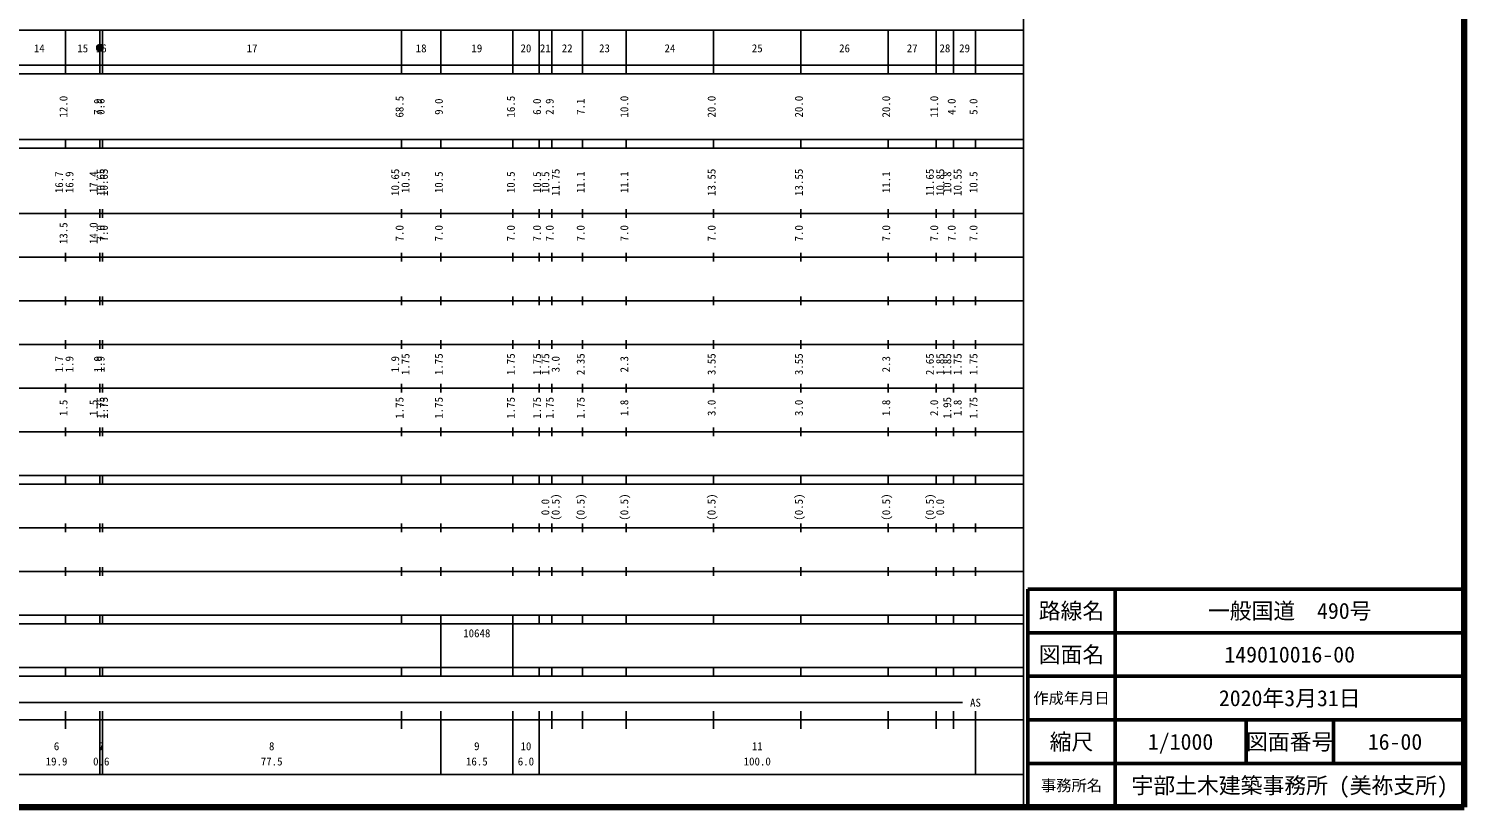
# Model space of a CAD drawing. Units: millimetres on the paper, enlarged 1000 times. Extents: x 40000 to 680000, y 20000 to 380000.
# Drawn here: x 351077 to 680000, y 20000 to 198357 of the extents above; entities that cross this region are included whole.
import ezdxf
from ezdxf.enums import TextEntityAlignment as Align

# ---------------------------------------------------------------- set-up
doc = ezdxf.new("R2010")
doc.units = ezdxf.units.MM
doc.header["$LTSCALE"] = 1000
doc.header["$PDMODE"] = 32
doc.header["$PDSIZE"] = 500
for name, color, linetype, lineweight in [('M-TTL', 2, 'Continuous', 140), ('M-TTL-BAND', 7, 'Continuous', 25), ('M-TTL-FRAM', 2, 'Continuous', 50), ('M-TTL-LINE', 7, 'Continuous', 50)]:
    doc.layers.add(name, color=color, linetype=linetype, lineweight=lineweight)
doc.layers.add('M-TTL-TXT', color=7, linetype='Continuous')
doc.styles.add('ＭＳ ゴシック', font='')
doc.styles.get('ＭＳ ゴシック').set_extended_font_data('MS Gothic')

msp = doc.modelspace()

# ---------------------------------------------------------------- linework, layer by layer
at = {"layer": 'M-TTL'}
for p, q in [((680000, 20000), (680000, 380000)), ((40000, 20000), (680000, 20000))]:
    msp.add_line(p, q, dxfattribs=at)
at = {"layer": 'M-TTL-BAND'}
for p, q in [((579000, 20000), (579000, 370000)), ((68000, 198000), (579000, 198000)), ((359500, 188000), (359500, 198000)), ((367400, 188000), (367400, 198000)), ((368000, 188000), (368000, 198000)), ((436500, 188000), (436500, 198000)), ((445500, 188000), (445500, 198000)), ((462000, 188000), (462000, 198000)), ((468000, 188000), (468000, 198000)), ((470900, 188000), (470900, 198000)), ((478000, 188000), (478000, 198000)), ((488000, 188000), (488000, 198000)), ((508000, 188000), (508000, 198000)), ((528000, 188000), (528000, 198000)), ((548000, 188000), (548000, 198000)), ((559000, 188000), (559000, 198000)), ((563000, 188000), (563000, 198000)), ((568000, 188000), (568000, 198000)), ((40000, 190000), (579000, 190000)), ((40000, 188000), (579000, 188000)), ((40000, 173000), (579000, 173000)), ((359500, 171000), (359500, 173000)), ((367400, 171000), (367400, 173000)), ((368000, 171000), (368000, 173000)), ((436500, 171000), (436500, 173000)), ((445500, 171000), (445500, 173000)), ((462000, 171000), (462000, 173000)), ((468000, 171000), (468000, 173000)), ((470900, 171000), (470900, 173000)), ((478000, 171000), (478000, 173000)), ((488000, 171000), (488000, 173000)), ((508000, 171000), (508000, 173000)), ((528000, 171000), (528000, 173000)), ((548000, 171000), (548000, 173000)), ((559000, 171000), (559000, 173000)), ((563000, 171000), (563000, 173000)), ((568000, 171000), (568000, 173000)), ((40000, 171000), (579000, 171000)), ((40000, 156000), (579000, 156000)), ((359500, 155000), (359500, 157000)), ((367400, 155000), (367400, 157000)), ((368000, 155000), (368000, 157000)), ((436500, 155000), (436500, 157000)), ((445500, 155000), (445500, 157000)), ((462000, 155000), (462000, 157000)), ((468000, 155000), (468000, 157000)), ((470900, 155000), (470900, 157000)), ((478000, 155000), (478000, 157000)), ((488000, 155000), (488000, 157000)), ((508000, 155000), (508000, 157000)), ((528000, 155000), (528000, 157000)), ((548000, 155000), (548000, 157000)), ((559000, 155000), (559000, 157000)), ((563000, 155000), (563000, 157000)), ((568000, 155000), (568000, 157000)), ((46000, 146000), (579000, 146000)), ((359500, 145000), (359500, 147000)), ((367400, 145000), (367400, 147000)), ((368000, 145000), (368000, 147000)), ((436500, 145000), (436500, 147000)), ((445500, 145000), (445500, 147000)), ((462000, 145000), (462000, 147000)), ((468000, 145000), (468000, 147000)), ((470900, 145000), (470900, 147000)), ((478000, 145000), (478000, 147000)), ((488000, 145000), (488000, 147000)), ((508000, 145000), (508000, 147000)), ((528000, 145000), (528000, 147000)), ((548000, 145000), (548000, 147000)), ((559000, 145000), (559000, 147000)), ((563000, 145000), (563000, 147000)), ((568000, 145000), (568000, 147000)), ((52000, 136000), (579000, 136000)), ((359500, 135000), (359500, 137000)), ((367400, 135000), (367400, 137000)), ((368000, 135000), (368000, 137000)), ((436500, 135000), (436500, 137000)), ((445500, 135000), (445500, 137000)), ((462000, 135000), (462000, 137000)), ((468000, 135000), (468000, 137000)), ((470900, 135000), (470900, 137000)), ((478000, 135000), (478000, 137000)), ((488000, 135000), (488000, 137000)), ((508000, 135000), (508000, 137000)), ((528000, 135000), (528000, 137000)), ((548000, 135000), (548000, 137000)), ((559000, 135000), (559000, 137000)), ((563000, 135000), (563000, 137000)), ((568000, 135000), (568000, 137000)), ((46000, 126000), (579000, 126000)), ((359500, 125000), (359500, 127000)), ((367400, 125000), (367400, 127000)), ((368000, 125000), (368000, 127000)), ((436500, 125000), (436500, 127000)), ((445500, 125000), (445500, 127000)), ((462000, 125000), (462000, 127000)), ((468000, 125000), (468000, 127000)), ((470900, 125000), (470900, 127000)), ((478000, 125000), (478000, 127000)), ((488000, 125000), (488000, 127000)), ((508000, 125000), (508000, 127000)), ((528000, 125000), (528000, 127000)), ((548000, 125000), (548000, 127000)), ((559000, 125000), (559000, 127000)), ((563000, 125000), (563000, 127000)), ((568000, 125000), (568000, 127000)), ((52000, 116000), (579000, 116000)), ((359500, 115000), (359500, 117000)), ((367400, 115000), (367400, 117000)), ((368000, 115000), (368000, 117000)), ((436500, 115000), (436500, 117000)), ((445500, 115000), (445500, 117000)), ((462000, 115000), (462000, 117000)), ((468000, 115000), (468000, 117000)), ((470900, 115000), (470900, 117000)), ((478000, 115000), (478000, 117000)), ((488000, 115000), (488000, 117000)), ((508000, 115000), (508000, 117000)), ((528000, 115000), (528000, 117000)), ((548000, 115000), (548000, 117000)), ((559000, 115000), (559000, 117000)), ((563000, 115000), (563000, 117000)), ((568000, 115000), (568000, 117000)), ((46000, 106000), (579000, 106000)), ((359500, 105000), (359500, 107000)), ((367400, 105000), (367400, 107000)), ((368000, 105000), (368000, 107000)), ((436500, 105000), (436500, 107000)), ((445500, 105000), (445500, 107000)), ((462000, 105000), (462000, 107000)), ((468000, 105000), (468000, 107000)), ((470900, 105000), (470900, 107000)), ((478000, 105000), (478000, 107000)), ((488000, 105000), (488000, 107000)), ((508000, 105000), (508000, 107000)), ((528000, 105000), (528000, 107000)), ((548000, 105000), (548000, 107000)), ((559000, 105000), (559000, 107000)), ((563000, 105000), (563000, 107000)), ((568000, 105000), (568000, 107000)), ((40000, 96000), (579000, 96000)), ((359500, 94000), (359500, 96000)), ((367400, 94000), (367400, 96000)), ((368000, 94000), (368000, 96000)), ((436500, 94000), (436500, 96000)), ((445500, 94000), (445500, 96000)), ((462000, 94000), (462000, 96000)), ((468000, 94000), (468000, 96000)), ((470900, 94000), (470900, 96000)), ((478000, 94000), (478000, 96000)), ((488000, 94000), (488000, 96000)), ((508000, 94000), (508000, 96000)), ((528000, 94000), (528000, 96000)), ((548000, 94000), (548000, 96000)), ((559000, 94000), (559000, 96000)), ((563000, 94000), (563000, 96000)), ((568000, 94000), (568000, 96000)), ((40000, 94000), (579000, 94000)), ((49000, 84000), (579000, 84000)), ((359500, 83000), (359500, 85000)), ((367400, 83000), (367400, 85000)), ((368000, 83000), (368000, 85000)), ((436500, 83000), (436500, 85000)), ((445500, 83000), (445500, 85000)), ((462000, 83000), (462000, 85000)), ((468000, 83000), (468000, 85000)), ((470900, 83000), (470900, 85000)), ((478000, 83000), (478000, 85000)), ((488000, 83000), (488000, 85000)), ((508000, 83000), (508000, 85000)), ((528000, 83000), (528000, 85000)), ((548000, 83000), (548000, 85000)), ((559000, 83000), (559000, 85000)), ((563000, 83000), (563000, 85000)), ((568000, 83000), (568000, 85000)), ((40000, 74000), (579000, 74000)), ((359500, 73000), (359500, 75000)), ((367400, 73000), (367400, 75000)), ((368000, 73000), (368000, 75000)), ((436500, 73000), (436500, 75000)), ((445500, 73000), (445500, 75000)), ((462000, 73000), (462000, 75000)), ((468000, 73000), (468000, 75000)), ((470900, 73000), (470900, 75000)), ((478000, 73000), (478000, 75000)), ((488000, 73000), (488000, 75000)), ((508000, 73000), (508000, 75000)), ((528000, 73000), (528000, 75000)), ((548000, 73000), (548000, 75000)), ((559000, 73000), (559000, 75000)), ((563000, 73000), (563000, 75000)), ((568000, 73000), (568000, 75000)), ((40000, 64000), (579000, 64000)), ((359500, 62000), (359500, 64000)), ((367400, 62000), (367400, 64000)), ((368000, 62000), (368000, 64000)), ((436500, 62000), (436500, 64000)), ((445500, 62000), (445500, 64000)), ((462000, 62000), (462000, 64000)), ((468000, 62000), (468000, 64000)), ((470900, 62000), (470900, 64000)), ((478000, 62000), (478000, 64000)), ((488000, 62000), (488000, 64000)), ((508000, 62000), (508000, 64000)), ((528000, 62000), (528000, 64000)), ((548000, 62000), (548000, 64000)), ((559000, 62000), (559000, 64000)), ((563000, 62000), (563000, 64000)), ((568000, 62000), (568000, 64000)), ((40000, 62000), (579000, 62000)), ((445500, 52000), (445500, 62000)), ((462000, 52000), (462000, 62000)), ((40000, 52000), (579000, 52000)), ((40000, 50000), (579000, 50000)), ((359500, 50000), (359500, 52000)), ((367400, 50000), (367400, 52000)), ((368000, 50000), (368000, 52000)), ((436500, 50000), (436500, 52000)), ((445500, 50000), (445500, 52000)), ((462000, 50000), (462000, 52000)), ((468000, 50000), (468000, 52000)), ((470900, 50000), (470900, 52000)), ((478000, 50000), (478000, 52000)), ((488000, 50000), (488000, 52000)), ((508000, 50000), (508000, 52000)), ((528000, 50000), (528000, 52000)), ((548000, 50000), (548000, 52000)), ((559000, 50000), (559000, 52000)), ((563000, 50000), (563000, 52000)), ((568000, 50000), (568000, 52000)), ((71000, 44000), (565000, 44000)), ((40000, 40000), (579000, 40000)), ((359500, 38000), (359500, 42000)), ((367400, 27500), (367400, 42000)), ((368000, 27500), (368000, 42000)), ((436500, 38000), (436500, 42000)), ((445500, 27500), (445500, 42000)), ((462000, 27500), (462000, 42000)), ((468000, 27500), (468000, 42000)), ((470900, 38000), (470900, 42000)), ((478000, 38000), (478000, 42000)), ((488000, 38000), (488000, 42000)), ((508000, 38000), (508000, 42000)), ((528000, 38000), (528000, 42000)), ((548000, 38000), (548000, 42000)), ((559000, 38000), (559000, 42000)), ((563000, 38000), (563000, 42000)), ((568000, 27500), (568000, 42000)), ((68000, 27500), (579000, 27500))]:
    msp.add_line(p, q, dxfattribs=at)
for radius in [750, 600, 450, 300, 150, 100]:
    msp.add_circle((367400, 194000), radius, dxfattribs=at)
msp.add_point((367400, 194000), dxfattribs=at)
at = {"layer": 'M-TTL-FRAM'}
for p, q in [((680000, 70000), (580000, 70000)), ((580000, 70000), (580000, 20000))]:
    msp.add_line(p, q, dxfattribs=at)
at = {"layer": 'M-TTL-LINE'}
for p, q in [((600000, 70000), (600000, 20000)), ((680000, 60000), (580000, 60000)), ((680000, 50000), (580000, 50000)), ((680000, 40000), (580000, 40000)), ((630000, 40000), (630000, 30000)), ((650000, 40000), (650000, 30000)), ((680000, 30000), (580000, 30000))]:
    msp.add_line(p, q, dxfattribs=at)

# ---------------------------------------------------------------- texts
at = {"layer": 'M-TTL-BAND', "style": 'ＭＳ ゴシック'}
for s, p in [('14', (353500, 192405)), ('15', (363450, 192405)), ('16', (367700, 192405)), ('17', (402250, 192405)), ('18', (441000, 192405)), ('19', (453750, 192405)), ('20', (465000, 192405)), ('21', (469450, 192405)), ('22', (474450, 192405)), ('23', (483000, 192405)), ('24', (498000, 192405)), ('25', (518000, 192405)), ('26', (538000, 192405)), ('27', (553500, 192405)), ('28', (561000, 192405)), ('29', (565500, 192405)), ('AS', (568000, 42500)), ('6', (357450, 32523)), ('7', (367700, 32523)), ('8', (406750, 32523)), ('9', (453750, 32523)), ('10', (465000, 32523)), ('11', (518000, 32523)), ('19.9', (357450, 29033)), ('0.6', (367700, 29033)), ('77.5', (406750, 29033)), ('16.5', (453750, 29033)), ('6.0', (465000, 29033)), ('100.0', (518000, 29033))]:
    msp.add_text(s, height=1833, dxfattribs=at).set_placement(p, align=Align.BOTTOM_CENTER)
for s, p in [('12.0', (360500, 180500)), ('7.9', (368400, 180500)), ('0.6', (369000, 180500)), ('68.5', (437500, 180500)), ('9.0', (446500, 180500)), ('16.5', (463000, 180500)), ('6.0', (469000, 180500)), ('2.9', (471900, 180500)), ('7.1', (479000, 180500)), ('10.0', (489000, 180500)), ('20.0', (509000, 180500)), ('20.0', (529000, 180500)), ('20.0', (549000, 180500)), ('11.0', (560000, 180500)), ('4.0', (564000, 180500)), ('5.0', (569000, 180500)), ('16.7', (359500, 163174)), ('16.9', (361870, 163174)), ('17.4', (367400, 163174)), ('10.65', (369000, 163174)), ('10.65', (369770, 163174)), ('10.65', (436500, 163174)), ('10.5', (438870, 163174)), ('10.5', (446500, 163174)), ('10.5', (463000, 163174)), ('10.5', (469000, 163174)), ('10.5', (470900, 163174)), ('11.75', (473270, 163174)), ('11.1', (479000, 163174)), ('11.1', (489000, 163174)), ('13.55', (509000, 163174)), ('13.55', (529000, 163174)), ('11.1', (549000, 163174)), ('11.65', (559000, 163174)), ('10.85', (561370, 163174)), ('10.8', (563000, 163174)), ('10.55', (565370, 163174)), ('10.5', (569000, 163174)), ('13.5', (360500, 151500)), ('14.0', (367400, 151500)), ('7.0', (369000, 151500)), ('7.0', (369770, 151500)), ('7.0', (437500, 151500)), ('7.0', (446500, 151500)), ('7.0', (463000, 151500)), ('7.0', (469000, 151500)), ('7.0', (471900, 151500)), ('7.0', (479000, 151500)), ('7.0', (489000, 151500)), ('7.0', (509000, 151500)), ('7.0', (529000, 151500)), ('7.0', (549000, 151500)), ('7.0', (560000, 151500)), ('7.0', (564000, 151500)), ('7.0', (569000, 151500)), ('1.7', (359500, 121500)), ('1.9', (361870, 121500)), ('1.9', (368400, 121500)), ('1.9', (369000, 121500)), ('1.9', (436500, 121500)), ('1.75', (438870, 121500)), ('1.75', (446500, 121500)), ('1.75', (463000, 121500)), ('1.75', (469000, 121500)), ('1.75', (470900, 121500)), ('3.0', (473270, 121500)), ('2.35', (479000, 121500)), ('2.3', (489000, 121500)), ('3.55', (509000, 121500)), ('3.55', (529000, 121500)), ('2.3', (549000, 121500)), ('2.65', (559000, 121500)), ('1.85', (561370, 121500)), ('1.85', (563000, 121500)), ('1.75', (565370, 121500)), ('1.75', (569000, 121500)), ('1.5', (360500, 111500)), ('1.5', (367400, 111500)), ('1.75', (369000, 111500)), ('1.75', (369770, 111500)), ('1.75', (437500, 111500)), ('1.75', (446500, 111500)), ('1.75', (463000, 111500)), ('1.75', (469000, 111500)), ('1.75', (471900, 111500)), ('1.75', (479000, 111500)), ('1.8', (489000, 111500)), ('3.0', (509000, 111500)), ('3.0', (529000, 111500)), ('1.8', (549000, 111500)), ('2.0', (560000, 111500)), ('1.95', (563000, 111500)), ('1.8', (565370, 111500)), ('1.75', (569000, 111500)), ('0.0', (470900, 88764)), ('(0.5)', (473270, 88764)), ('(0.5)', (479000, 88764)), ('(0.5)', (489000, 88764)), ('(0.5)', (509000, 88764)), ('(0.5)', (529000, 88764)), ('(0.5)', (549000, 88764)), ('(0.5)', (559000, 88764)), ('0.0', (561370, 88764))]:
    msp.add_text(s, height=1833, rotation=90, dxfattribs=at).set_placement(p, align=Align.BOTTOM_CENTER)
msp.add_text('10648', height=1833, dxfattribs=at).set_placement((450625, 58405), align=Align.BOTTOM_LEFT)
at = {"layer": 'M-TTL-TXT', "style": 'ＭＳ ゴシック'}
for s, height, p in [('路線名', 3666, (590000, 65000)), ('路線名', 3666, (590000, 65000)), ('一般国道\u3000490号', 3666, (640000, 65000)), ('図面名', 3666, (590000, 55000)), ('図面名', 3666, (590000, 55000)), ('149010016-00', 3666, (640000, 55000)), ('作成年月日', 2566, (590000, 45000)), ('作成年月日', 2566, (590000, 45000)), ('2020年3月31日', 3666, (640000, 45000)), ('縮尺', 3666, (590000, 35000)), ('縮尺', 3666, (590000, 35000)), ('1/1000', 3666, (615000, 35000)), ('図面番号', 3666, (640000, 35000)), ('図面番号', 3666, (640000, 35000)), ('16-00', 3666, (664125, 35000)), ('事務所名', 2566, (590000, 25000)), ('事務所名', 2566, (590000, 25000)), ('宇部土木建築事務所 (美祢支所)', 3666, (640000, 25000))]:
    msp.add_text(s, height=height, dxfattribs=at).set_placement(p, align=Align.MIDDLE_CENTER)

doc.saveas('drawing.dxf')
